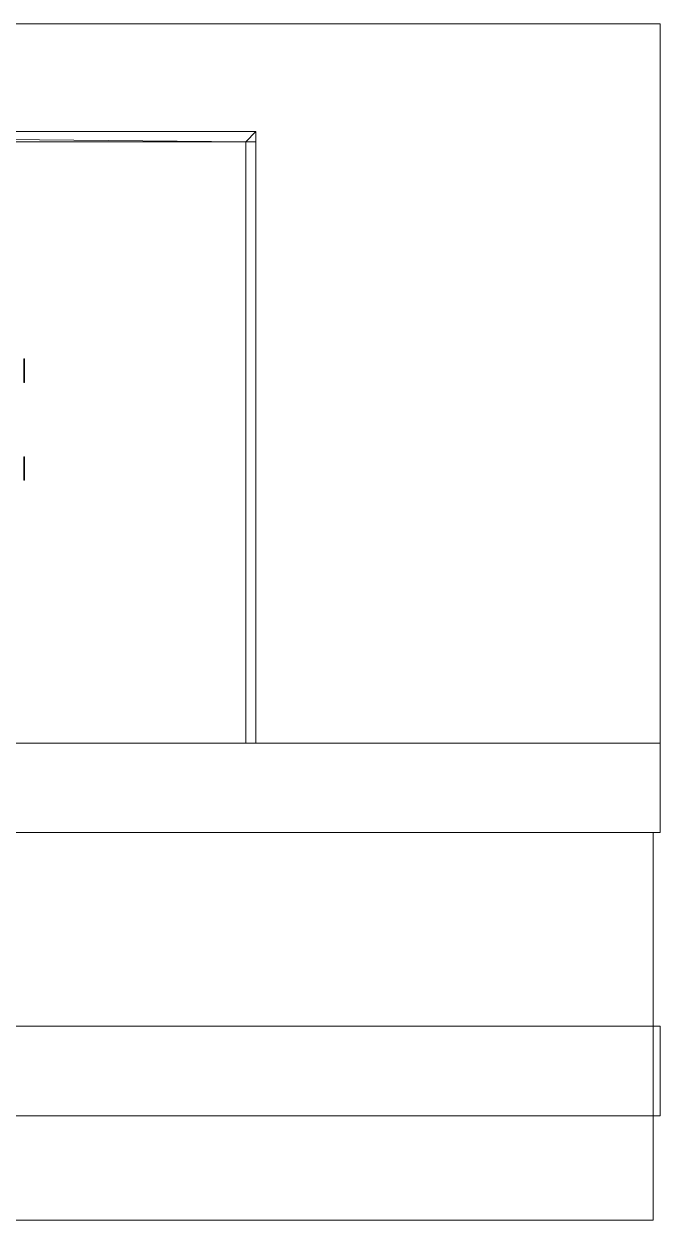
# Model space of a CAD drawing. Header units: metres. Extents: x -44.2 to 48.2, y -39.5 to 19.7.
# Drawn here: x 16.7 to 48.2, y -39.5 to 19.7 of the extents above; entities that cross this region are included whole.
import ezdxf

# ---------------------------------------------------------------- set-up
doc = ezdxf.new("R2010")
doc.units = ezdxf.units.M
for name, color, linetype, lineweight in [('3D-FLOR-OTLN', 6, 'Continuous', 9), ('3D-GLAZ', 6, 'Continuous', 9), ('3D-WALL', 2, 'Continuous', 9)]:
    doc.layers.add(name, color=color, linetype=linetype, lineweight=lineweight)

# ---------------------------------------------------------------- blocks, each defined once
blk = doc.blocks.new('System Panel - Glazed_1-145455')
at = {"layer": '3D-GLAZ'}
mesh = blk.add_polyface(dxfattribs=at)
corners = [(-0.58, 0.049), (-0.58, 0.049, 0.7), (0.58, 0.049, 0.7), (0.58, 0.049)]
mesh.append_faces([[corners[k] for k in face] for face in [(2, 3, 0, 1)]])
mesh = blk.add_polyface(dxfattribs=at)
corners = [(0.58, 0.024), (-0.58, 0.024), (-0.58, 0.049), (0.58, 0.049)]
mesh.append_faces([[corners[k] for k in face] for face in [(0, 1, 2, 3)]])
mesh = blk.add_polyface(dxfattribs=at)
corners = [(-0.58, 0.024, 0.7), (0.58, 0.024, 0.7), (0.58, 0.049, 0.7), (-0.58, 0.049, 0.7)]
mesh.append_faces([[corners[k] for k in face] for face in [(0, 1, 2, 3)]])
mesh = blk.add_polyface(dxfattribs=at)
corners = [(-0.58, 0.024), (-0.58, 0.024, 0.7), (-0.58, 0.049, 0.7), (-0.58, 0.049)]
mesh.append_faces([[corners[k] for k in face] for face in [(0, 1, 2, 3)]])
mesh = blk.add_polyface(dxfattribs=at)
corners = [(-0.58, 0.024), (0.58, 0.024), (0.58, 0.024, 0.7), (-0.58, 0.024, 0.7)]
mesh.append_faces([[corners[k] for k in face] for face in [(3, 0, 1, 2)]])
mesh = blk.add_polyface(dxfattribs=at)
corners = [(0.58, 0.024, 0.7), (0.58, 0.024), (0.58, 0.049), (0.58, 0.049, 0.7)]
mesh.append_faces([[corners[k] for k in face] for face in [(0, 1, 2, 3)]])
blk = doc.blocks.new('System Panel - Glazed_1-145126')
at = {"layer": '3D-GLAZ'}
mesh = blk.add_polyface(dxfattribs=at)
corners = [(-0.58, 0.049), (-0.58, 0.049, 1), (0.58, 0.049, 1), (0.58, 0.049)]
mesh.append_faces([[corners[k] for k in face] for face in [(2, 3, 0, 1)]])
mesh = blk.add_polyface(dxfattribs=at)
corners = [(0.58, 0.024), (-0.58, 0.024), (-0.58, 0.049), (0.58, 0.049)]
mesh.append_faces([[corners[k] for k in face] for face in [(0, 1, 2, 3)]])
mesh = blk.add_polyface(dxfattribs=at)
corners = [(-0.58, 0.024, 1), (0.58, 0.024, 1), (0.58, 0.049, 1), (-0.58, 0.049, 1)]
mesh.append_faces([[corners[k] for k in face] for face in [(0, 1, 2, 3)]])
mesh = blk.add_polyface(dxfattribs=at)
corners = [(-0.58, 0.024), (-0.58, 0.024, 1), (-0.58, 0.049, 1), (-0.58, 0.049)]
mesh.append_faces([[corners[k] for k in face] for face in [(0, 1, 2, 3)]])
mesh = blk.add_polyface(dxfattribs=at)
corners = [(-0.58, 0.024), (0.58, 0.024), (0.58, 0.024, 1), (-0.58, 0.024, 1)]
mesh.append_faces([[corners[k] for k in face] for face in [(3, 0, 1, 2)]])
mesh = blk.add_polyface(dxfattribs=at)
corners = [(0.58, 0.024, 1), (0.58, 0.024), (0.58, 0.049), (0.58, 0.049, 1)]
mesh.append_faces([[corners[k] for k in face] for face in [(0, 1, 2, 3)]])
blk = doc.blocks.new('System Panel - Glazed_1-145147')
at = {"layer": '3D-GLAZ'}
mesh = blk.add_polyface(dxfattribs=at)
corners = [(-0.58, 0.049), (-0.58, 0.049, 1.3), (0.58, 0.049, 1.3), (0.58, 0.049)]
mesh.append_faces([[corners[k] for k in face] for face in [(2, 3, 0, 1)]])
mesh = blk.add_polyface(dxfattribs=at)
corners = [(0.58, 0.024), (-0.58, 0.024), (-0.58, 0.049), (0.58, 0.049)]
mesh.append_faces([[corners[k] for k in face] for face in [(0, 1, 2, 3)]])
mesh = blk.add_polyface(dxfattribs=at)
corners = [(-0.58, 0.024, 1.3), (0.58, 0.024, 1.3), (0.58, 0.049, 1.3), (-0.58, 0.049, 1.3)]
mesh.append_faces([[corners[k] for k in face] for face in [(0, 1, 2, 3)]])
mesh = blk.add_polyface(dxfattribs=at)
corners = [(-0.58, 0.024), (-0.58, 0.024, 1.3), (-0.58, 0.049, 1.3), (-0.58, 0.049)]
mesh.append_faces([[corners[k] for k in face] for face in [(3, 0, 1, 2)]])
mesh = blk.add_polyface(dxfattribs=at)
corners = [(-0.58, 0.024), (0.58, 0.024), (0.58, 0.024, 1.3), (-0.58, 0.024, 1.3)]
mesh.append_faces([[corners[k] for k in face] for face in [(3, 0, 1, 2)]])
mesh = blk.add_polyface(dxfattribs=at)
corners = [(0.58, 0.024, 1.3), (0.58, 0.024), (0.58, 0.049), (0.58, 0.049, 1.3)]
mesh.append_faces([[corners[k] for k in face] for face in [(3, 0, 1, 2)]])
blk = doc.blocks.new('System Panel - Glazed_1-145166')
at = {"layer": '3D-GLAZ'}
mesh = blk.add_polyface(dxfattribs=at)
corners = [(-0.58, 0.049), (-0.58, 0.049, 2), (0.58, 0.049, 2), (0.58, 0.049)]
mesh.append_faces([[corners[k] for k in face] for face in [(1, 2, 3, 0)]])
mesh = blk.add_polyface(dxfattribs=at)
corners = [(0.58, 0.024), (-0.58, 0.024), (-0.58, 0.049), (0.58, 0.049)]
mesh.append_faces([[corners[k] for k in face] for face in [(0, 1, 2, 3)]])
mesh = blk.add_polyface(dxfattribs=at)
corners = [(-0.58, 0.024, 2), (0.58, 0.024, 2), (0.58, 0.049, 2), (-0.58, 0.049, 2)]
mesh.append_faces([[corners[k] for k in face] for face in [(0, 1, 2, 3)]])
mesh = blk.add_polyface(dxfattribs=at)
corners = [(-0.58, 0.024), (-0.58, 0.024, 2), (-0.58, 0.049, 2), (-0.58, 0.049)]
mesh.append_faces([[corners[k] for k in face] for face in [(0, 1, 2, 3)]])
mesh = blk.add_polyface(dxfattribs=at)
corners = [(-0.58, 0.024), (0.58, 0.024), (0.58, 0.024, 2), (-0.58, 0.024, 2)]
mesh.append_faces([[corners[k] for k in face] for face in [(2, 3, 0, 1)]])
mesh = blk.add_polyface(dxfattribs=at)
corners = [(0.58, 0.024, 2), (0.58, 0.024), (0.58, 0.049), (0.58, 0.049, 2)]
mesh.append_faces([[corners[k] for k in face] for face in [(0, 1, 2, 3)]])
blk = doc.blocks.new('System Panel - Glazed_1-145212')
at = {"layer": '3D-GLAZ'}
mesh = blk.add_polyface(dxfattribs=at)
corners = [(-0.58, 0.049), (-0.58, 0.049, 2.1), (0.58, 0.049, 2.1), (0.58, 0.049)]
mesh.append_faces([[corners[k] for k in face] for face in [(2, 3, 0, 1)]])
mesh = blk.add_polyface(dxfattribs=at)
corners = [(0.58, 0.024), (-0.58, 0.024), (-0.58, 0.049), (0.58, 0.049)]
mesh.append_faces([[corners[k] for k in face] for face in [(0, 1, 2, 3)]])
mesh = blk.add_polyface(dxfattribs=at)
corners = [(-0.58, 0.024, 2.1), (0.58, 0.024, 2.1), (0.58, 0.049, 2.1), (-0.58, 0.049, 2.1)]
mesh.append_faces([[corners[k] for k in face] for face in [(0, 1, 2, 3)]])
mesh = blk.add_polyface(dxfattribs=at)
corners = [(-0.58, 0.024), (-0.58, 0.024, 2.1), (-0.58, 0.049, 2.1), (-0.58, 0.049)]
mesh.append_faces([[corners[k] for k in face] for face in [(0, 1, 2, 3)]])
mesh = blk.add_polyface(dxfattribs=at)
corners = [(-0.58, 0.024), (0.58, 0.024), (0.58, 0.024, 2.1), (-0.58, 0.024, 2.1)]
mesh.append_faces([[corners[k] for k in face] for face in [(3, 0, 1, 2)]])
mesh = blk.add_polyface(dxfattribs=at)
corners = [(0.58, 0.024, 2.1), (0.58, 0.024), (0.58, 0.049), (0.58, 0.049, 2.1)]
mesh.append_faces([[corners[k] for k in face] for face in [(0, 1, 2, 3)]])
blk = doc.blocks.new('System Panel - Glazed_1-145358')
at = {"layer": '3D-GLAZ'}
mesh = blk.add_polyface(dxfattribs=at)
corners = [(-0.58, 0.049), (-0.58, 0.049, 1.2), (0.58, 0.049, 1.2), (0.58, 0.049)]
mesh.append_faces([[corners[k] for k in face] for face in [(2, 3, 0, 1)]])
mesh = blk.add_polyface(dxfattribs=at)
corners = [(0.58, 0.024), (-0.58, 0.024), (-0.58, 0.049), (0.58, 0.049)]
mesh.append_faces([[corners[k] for k in face] for face in [(0, 1, 2, 3)]])
mesh = blk.add_polyface(dxfattribs=at)
corners = [(-0.58, 0.024, 1.2), (0.58, 0.024, 1.2), (0.58, 0.049, 1.2), (-0.58, 0.049, 1.2)]
mesh.append_faces([[corners[k] for k in face] for face in [(0, 1, 2, 3)]])
mesh = blk.add_polyface(dxfattribs=at)
corners = [(-0.58, 0.024), (-0.58, 0.024, 1.2), (-0.58, 0.049, 1.2), (-0.58, 0.049)]
mesh.append_faces([[corners[k] for k in face] for face in [(0, 1, 2, 3)]])
mesh = blk.add_polyface(dxfattribs=at)
corners = [(-0.58, 0.024), (0.58, 0.024), (0.58, 0.024, 1.2), (-0.58, 0.024, 1.2)]
mesh.append_faces([[corners[k] for k in face] for face in [(3, 0, 1, 2)]])
mesh = blk.add_polyface(dxfattribs=at)
corners = [(0.58, 0.024, 1.2), (0.58, 0.024), (0.58, 0.049), (0.58, 0.049, 1.2)]
mesh.append_faces([[corners[k] for k in face] for face in [(0, 1, 2, 3)]])
blk = doc.blocks.new('System Panel - Glazed_1-145431')
at = {"layer": '3D-GLAZ'}
mesh = blk.add_polyface(dxfattribs=at)
corners = [(-0.58, 0.049), (-0.58, 0.049, 2.05), (0.58, 0.049, 2.05), (0.58, 0.049)]
mesh.append_faces([[corners[k] for k in face] for face in [(2, 3, 0, 1)]])
mesh = blk.add_polyface(dxfattribs=at)
corners = [(0.58, 0.024), (-0.58, 0.024), (-0.58, 0.049), (0.58, 0.049)]
mesh.append_faces([[corners[k] for k in face] for face in [(0, 1, 2, 3)]])
mesh = blk.add_polyface(dxfattribs=at)
corners = [(-0.58, 0.024, 2.05), (0.58, 0.024, 2.05), (0.58, 0.049, 2.05), (-0.58, 0.049, 2.05)]
mesh.append_faces([[corners[k] for k in face] for face in [(0, 1, 2, 3)]])
mesh = blk.add_polyface(dxfattribs=at)
corners = [(-0.58, 0.024), (-0.58, 0.024, 2.05), (-0.58, 0.049, 2.05), (-0.58, 0.049)]
mesh.append_faces([[corners[k] for k in face] for face in [(0, 1, 2, 3)]])
mesh = blk.add_polyface(dxfattribs=at)
corners = [(-0.58, 0.024), (0.58, 0.024), (0.58, 0.024, 2.05), (-0.58, 0.024, 2.05)]
mesh.append_faces([[corners[k] for k in face] for face in [(3, 0, 1, 2)]])
mesh = blk.add_polyface(dxfattribs=at)
corners = [(0.58, 0.024, 2.05), (0.58, 0.024), (0.58, 0.049), (0.58, 0.049, 2.05)]
mesh.append_faces([[corners[k] for k in face] for face in [(0, 1, 2, 3)]])
blk = doc.blocks.new('System Panel - Glazed_1-145472')
at = {"layer": '3D-GLAZ'}
mesh = blk.add_polyface(dxfattribs=at)
corners = [(-0.58, 0.049), (-0.58, 0.049, 1.35), (0.58, 0.049, 1.35), (0.58, 0.049)]
mesh.append_faces([[corners[k] for k in face] for face in [(2, 3, 0, 1)]])
mesh = blk.add_polyface(dxfattribs=at)
corners = [(0.58, 0.024), (-0.58, 0.024), (-0.58, 0.049), (0.58, 0.049)]
mesh.append_faces([[corners[k] for k in face] for face in [(0, 1, 2, 3)]])
mesh = blk.add_polyface(dxfattribs=at)
corners = [(-0.58, 0.024, 1.35), (0.58, 0.024, 1.35), (0.58, 0.049, 1.35), (-0.58, 0.049, 1.35)]
mesh.append_faces([[corners[k] for k in face] for face in [(0, 1, 2, 3)]])
mesh = blk.add_polyface(dxfattribs=at)
corners = [(-0.58, 0.024), (-0.58, 0.024, 1.35), (-0.58, 0.049, 1.35), (-0.58, 0.049)]
mesh.append_faces([[corners[k] for k in face] for face in [(0, 1, 2, 3)]])
mesh = blk.add_polyface(dxfattribs=at)
corners = [(-0.58, 0.024), (0.58, 0.024), (0.58, 0.024, 1.35), (-0.58, 0.024, 1.35)]
mesh.append_faces([[corners[k] for k in face] for face in [(3, 0, 1, 2)]])
mesh = blk.add_polyface(dxfattribs=at)
corners = [(0.58, 0.024, 1.35), (0.58, 0.024), (0.58, 0.049), (0.58, 0.049, 1.35)]
mesh.append_faces([[corners[k] for k in face] for face in [(0, 1, 2, 3)]])
blk = doc.blocks.new('System Panel - Glazed_1-145555')
at = {"layer": '3D-GLAZ'}
mesh = blk.add_polyface(dxfattribs=at)
corners = [(-0.58, 0.049), (-0.58, 0.049, 1.4), (0.58, 0.049, 1.4), (0.58, 0.049)]
mesh.append_faces([[corners[k] for k in face] for face in [(2, 3, 0, 1)]])
mesh = blk.add_polyface(dxfattribs=at)
corners = [(0.58, 0.024), (-0.58, 0.024), (-0.58, 0.049), (0.58, 0.049)]
mesh.append_faces([[corners[k] for k in face] for face in [(0, 1, 2, 3)]])
mesh = blk.add_polyface(dxfattribs=at)
corners = [(-0.58, 0.024, 1.4), (0.58, 0.024, 1.4), (0.58, 0.049, 1.4), (-0.58, 0.049, 1.4)]
mesh.append_faces([[corners[k] for k in face] for face in [(0, 1, 2, 3)]])
mesh = blk.add_polyface(dxfattribs=at)
corners = [(-0.58, 0.024), (-0.58, 0.024, 1.4), (-0.58, 0.049, 1.4), (-0.58, 0.049)]
mesh.append_faces([[corners[k] for k in face] for face in [(0, 1, 2, 3)]])
mesh = blk.add_polyface(dxfattribs=at)
corners = [(-0.58, 0.024), (0.58, 0.024), (0.58, 0.024, 1.4), (-0.58, 0.024, 1.4)]
mesh.append_faces([[corners[k] for k in face] for face in [(3, 0, 1, 2)]])
mesh = blk.add_polyface(dxfattribs=at)
corners = [(0.58, 0.024, 1.4), (0.58, 0.024), (0.58, 0.049), (0.58, 0.049, 1.4)]
mesh.append_faces([[corners[k] for k in face] for face in [(0, 1, 2, 3)]])
blk = doc.blocks.new('System Panel - Glazed_1-145596')
at = {"layer": '3D-GLAZ'}
mesh = blk.add_polyface(dxfattribs=at)
corners = [(-0.58, 0.049), (-0.58, 0.049, 2.06), (0.58, 0.049, 2.06), (0.58, 0.049)]
mesh.append_faces([[corners[k] for k in face] for face in [(2, 3, 0, 1)]])
mesh = blk.add_polyface(dxfattribs=at)
corners = [(0.58, 0.024), (-0.58, 0.024), (-0.58, 0.049), (0.58, 0.049)]
mesh.append_faces([[corners[k] for k in face] for face in [(0, 1, 2, 3)]])
mesh = blk.add_polyface(dxfattribs=at)
corners = [(-0.58, 0.024, 2.06), (0.58, 0.024, 2.06), (0.58, 0.049, 2.06), (-0.58, 0.049, 2.06)]
mesh.append_faces([[corners[k] for k in face] for face in [(0, 1, 2, 3)]])
mesh = blk.add_polyface(dxfattribs=at)
corners = [(-0.58, 0.024), (-0.58, 0.024, 2.06), (-0.58, 0.049, 2.06), (-0.58, 0.049)]
mesh.append_faces([[corners[k] for k in face] for face in [(0, 1, 2, 3)]])
mesh = blk.add_polyface(dxfattribs=at)
corners = [(-0.58, 0.024), (0.58, 0.024), (0.58, 0.024, 2.06), (-0.58, 0.024, 2.06)]
mesh.append_faces([[corners[k] for k in face] for face in [(3, 0, 1, 2)]])
mesh = blk.add_polyface(dxfattribs=at)
corners = [(0.58, 0.024, 2.06), (0.58, 0.024), (0.58, 0.049), (0.58, 0.049, 2.06)]
mesh.append_faces([[corners[k] for k in face] for face in [(0, 1, 2, 3)]])
blk = doc.blocks.new('System Panel - Glazed_1-145649')
at = {"layer": '3D-GLAZ'}
mesh = blk.add_polyface(dxfattribs=at)
corners = [(-0.58, 0.049), (-0.58, 0.049, 2.09), (0.58, 0.049, 2.09), (0.58, 0.049)]
mesh.append_faces([[corners[k] for k in face] for face in [(2, 3, 0, 1)]])
mesh = blk.add_polyface(dxfattribs=at)
corners = [(0.58, 0.024), (-0.58, 0.024), (-0.58, 0.049), (0.58, 0.049)]
mesh.append_faces([[corners[k] for k in face] for face in [(0, 1, 2, 3)]])
mesh = blk.add_polyface(dxfattribs=at)
corners = [(-0.58, 0.024, 2.09), (0.58, 0.024, 2.09), (0.58, 0.049, 2.09), (-0.58, 0.049, 2.09)]
mesh.append_faces([[corners[k] for k in face] for face in [(0, 1, 2, 3)]])
mesh = blk.add_polyface(dxfattribs=at)
corners = [(-0.58, 0.024), (-0.58, 0.024, 2.09), (-0.58, 0.049, 2.09), (-0.58, 0.049)]
mesh.append_faces([[corners[k] for k in face] for face in [(0, 1, 2, 3)]])
mesh = blk.add_polyface(dxfattribs=at)
corners = [(-0.58, 0.024), (0.58, 0.024), (0.58, 0.024, 2.09), (-0.58, 0.024, 2.09)]
mesh.append_faces([[corners[k] for k in face] for face in [(3, 0, 1, 2)]])
mesh = blk.add_polyface(dxfattribs=at)
corners = [(0.58, 0.024, 2.09), (0.58, 0.024), (0.58, 0.049), (0.58, 0.049, 2.09)]
mesh.append_faces([[corners[k] for k in face] for face in [(0, 1, 2, 3)]])
blk = doc.blocks.new('System Panel - Glazed_1-145820')
at = {"layer": '3D-GLAZ'}
mesh = blk.add_polyface(dxfattribs=at)
corners = [(-0.58, 0.049), (-0.58, 0.049, 2.3), (0.58, 0.049, 2.3), (0.58, 0.049)]
mesh.append_faces([[corners[k] for k in face] for face in [(2, 3, 0, 1)]])
mesh = blk.add_polyface(dxfattribs=at)
corners = [(0.58, 0.024), (-0.58, 0.024), (-0.58, 0.049), (0.58, 0.049)]
mesh.append_faces([[corners[k] for k in face] for face in [(0, 1, 2, 3)]])
mesh = blk.add_polyface(dxfattribs=at)
corners = [(-0.58, 0.024, 2.3), (0.58, 0.024, 2.3), (0.58, 0.049, 2.3), (-0.58, 0.049, 2.3)]
mesh.append_faces([[corners[k] for k in face] for face in [(0, 1, 2, 3)]])
mesh = blk.add_polyface(dxfattribs=at)
corners = [(-0.58, 0.024), (-0.58, 0.024, 2.3), (-0.58, 0.049, 2.3), (-0.58, 0.049)]
mesh.append_faces([[corners[k] for k in face] for face in [(0, 1, 2, 3)]])
mesh = blk.add_polyface(dxfattribs=at)
corners = [(-0.58, 0.024), (0.58, 0.024), (0.58, 0.024, 2.3), (-0.58, 0.024, 2.3)]
mesh.append_faces([[corners[k] for k in face] for face in [(3, 0, 1, 2)]])
mesh = blk.add_polyface(dxfattribs=at)
corners = [(0.58, 0.024, 2.3), (0.58, 0.024), (0.58, 0.049), (0.58, 0.049, 2.3)]
mesh.append_faces([[corners[k] for k in face] for face in [(0, 1, 2, 3)]])

msp = doc.modelspace()

# ---------------------------------------------------------------- block references
at = {"layer": '3D-GLAZ', "extrusion": (0, 0, -1), "rotation": 90}
for name, p in [('System Panel - Glazed_1-145455', (-16.693, 2.549, -26.9)), ('System Panel - Glazed_1-145472', (-16.693, 2.549, -26.2)), ('System Panel - Glazed_1-145431', (-16.693, 2.549, -24.85)), ('System Panel - Glazed_1-145147', (-16.693, 2.549, -22.8)), ('System Panel - Glazed_1-145212', (-16.693, 2.549, -21.5)), ('System Panel - Glazed_1-145555', (-16.693, 2.549, -19.4)), ('System Panel - Glazed_1-145596', (-16.693, 2.549, -18)), ('System Panel - Glazed_1-145147', (-16.693, 2.549, -15.94)), ('System Panel - Glazed_1-145649', (-16.693, 2.549, -14.64)), ('System Panel - Glazed_1-145147', (-16.693, 2.549, -12.55)), ('System Panel - Glazed_1-145212', (-16.693, 2.549, -11.25)), ('System Panel - Glazed_1-145147', (-16.693, 2.549, -9.15)), ('System Panel - Glazed_1-145212', (-16.693, 2.549, -7.85)), ('System Panel - Glazed_1-145358', (-16.693, 2.549, -5.75)), ('System Panel - Glazed_1-145166', (-16.693, 2.549, -4.55)), ('System Panel - Glazed_1-145820', (-16.693, 2.549, -2.55)), ('System Panel - Glazed_1-145455', (-16.693, -2.291, -26.9)), ('System Panel - Glazed_1-145126', (-16.693, -2.291, -1.25)), ('System Panel - Glazed_1-145147', (-16.693, -2.291, -2.55)), ('System Panel - Glazed_1-145166', (-16.693, -2.291, -4.55)), ('System Panel - Glazed_1-145147', (-16.693, -2.291, -9.15)), ('System Panel - Glazed_1-145212', (-16.693, -2.291, -11.25)), ('System Panel - Glazed_1-145212', (-16.693, -2.291, -7.85)), ('System Panel - Glazed_1-145147', (-16.693, -2.291, -12.55)), ('System Panel - Glazed_1-145358', (-16.693, -2.291, -5.75)), ('System Panel - Glazed_1-145212', (-16.693, -2.291, -21.5)), ('System Panel - Glazed_1-145147', (-16.693, -2.291, -22.8)), ('System Panel - Glazed_1-145431', (-16.693, -2.291, -24.85)), ('System Panel - Glazed_1-145649', (-16.693, -2.291, -14.64)), ('System Panel - Glazed_1-145147', (-16.693, -2.291, -15.94)), ('System Panel - Glazed_1-145555', (-16.693, -2.291, -19.4)), ('System Panel - Glazed_1-145596', (-16.693, -2.291, -18)), ('System Panel - Glazed_1-145472', (-16.693, -2.291, -26.2))]:
    msp.add_blockref(name, p, dxfattribs=at)

# ---------------------------------------------------------------- meshes
at = {"layer": '3D-FLOR-OTLN'}
mesh = msp.add_polyface(dxfattribs=at)
corners = [(48.193, 19.706, -0.25), (48.193, -15.871, -0.25), (-43.557, -15.871, -0.25), (-43.557, 19.706, -0.25)]
mesh.append_faces([[corners[k] for k in face] for face in [(2, 3, 0, 1)]])
mesh = msp.add_polyface(dxfattribs=at)
corners = [(48.193, 19.706, -0.1), (-43.557, 19.706, -0.1), (-43.557, -15.871, -0.1), (48.193, -15.871, -0.1)]
mesh.append_faces([[corners[k] for k in face] for face in [(2, 3, 0, 1)]])
mesh = msp.add_polyface(dxfattribs=at)
corners = [(48.193, 19.706, -0.25), (-43.557, 19.706, -0.25), (-43.557, 19.706, -0.1), (48.193, 19.706, -0.1)]
mesh.append_faces([[corners[k] for k in face] for face in [(0, 1, 2, 3)]])
mesh = msp.add_polyface(dxfattribs=at)
corners = [(48.193, -15.871, -0.25), (48.193, 19.706, -0.25), (48.193, 19.706, -0.1), (48.193, -15.871, -0.1)]
mesh.append_faces([[corners[k] for k in face] for face in [(0, 1, 2, 3)]])
mesh = msp.add_polyface(dxfattribs=at)
corners = [(48.193, -20.294, -0.24), (-44.157, -20.294, -0.24), (-44.157, -15.871, -0.24), (48.193, -15.871, -0.24)]
mesh.append_faces([[corners[k] for k in face] for face in [(3, 0, 1, 2)]])
mesh = msp.add_polyface(dxfattribs=at)
corners = [(48.193, -20.294, -0.09), (48.193, -15.871, -0.09), (-44.157, -15.871, -0.09), (-44.157, -20.294, -0.09)]
mesh.append_faces([[corners[k] for k in face] for face in [(2, 3, 0, 1)]])
mesh = msp.add_polyface(dxfattribs=at)
corners = [(48.193, -15.871, -0.24), (-44.157, -15.871, -0.24), (-44.157, -15.871, -0.09), (48.193, -15.871, -0.09)]
mesh.append_faces([[corners[k] for k in face] for face in [(0, 1, 2, 3)]])
mesh = msp.add_polyface(dxfattribs=at)
corners = [(-43.557, -15.871, -0.25), (48.193, -15.871, -0.25), (48.193, -15.871, -0.1), (-43.557, -15.871, -0.1)]
mesh.append_faces([[corners[k] for k in face] for face in [(0, 1, 2, 3)]])
mesh = msp.add_polyface(dxfattribs=at)
corners = [(48.193, -20.294, -0.24), (48.193, -15.871, -0.24), (48.193, -15.871, -0.09), (48.193, -20.294, -0.09)]
mesh.append_faces([[corners[k] for k in face] for face in [(0, 1, 2, 3)]])
mesh = msp.add_polyface(dxfattribs=at)
corners = [(47.843, -20.294, -0.3), (47.843, -39.472, -0.3), (-44.157, -39.472, -0.3), (-44.157, -20.294, -0.3)]
mesh.append_faces([[corners[k] for k in face] for face in [(3, 0, 1, 2)]])
mesh = msp.add_polyface(dxfattribs=at)
corners = [(47.843, -20.294, -0.15), (-44.157, -20.294, -0.15), (-44.157, -39.472, -0.15), (47.843, -39.472, -0.15)]
mesh.append_faces([[corners[k] for k in face] for face in [(2, 3, 0, 1)]])
mesh = msp.add_polyface(dxfattribs=at)
corners = [(47.843, -20.294, -0.3), (-44.157, -20.294, -0.3), (-44.157, -20.294, -0.15), (47.843, -20.294, -0.15)]
mesh.append_faces([[corners[k] for k in face] for face in [(0, 1, 2, 3)]])
mesh = msp.add_polyface(dxfattribs=at)
corners = [(-44.157, -20.294, -0.24), (48.193, -20.294, -0.24), (48.193, -20.294, -0.09), (-44.157, -20.294, -0.09)]
mesh.append_faces([[corners[k] for k in face] for face in [(0, 1, 2, 3)]])
mesh = msp.add_polyface(dxfattribs=at)
corners = [(47.843, -39.472, -0.3), (47.843, -20.294, -0.3), (47.843, -20.294, -0.15), (47.843, -39.472, -0.15)]
mesh.append_faces([[corners[k] for k in face] for face in [(3, 0, 1, 2)]])
mesh = msp.add_polyface(dxfattribs=at)
corners = [(48.193, -34.307, -0.24), (-44.157, -34.307, -0.24), (-44.157, -29.883, -0.24), (48.193, -29.883, -0.24)]
mesh.append_faces([[corners[k] for k in face] for face in [(3, 0, 1, 2)]])
mesh = msp.add_polyface(dxfattribs=at)
corners = [(48.193, -34.307, -0.09), (48.193, -29.883, -0.09), (-44.157, -29.883, -0.09), (-44.157, -34.307, -0.09)]
mesh.append_faces([[corners[k] for k in face] for face in [(2, 3, 0, 1)]])
mesh = msp.add_polyface(dxfattribs=at)
corners = [(48.193, -29.883, -0.24), (-44.157, -29.883, -0.24), (-44.157, -29.883, -0.09), (48.193, -29.883, -0.09)]
mesh.append_faces([[corners[k] for k in face] for face in [(0, 1, 2, 3)]])
mesh = msp.add_polyface(dxfattribs=at)
corners = [(48.193, -34.307, -0.24), (48.193, -29.883, -0.24), (48.193, -29.883, -0.09), (48.193, -34.307, -0.09)]
mesh.append_faces([[corners[k] for k in face] for face in [(0, 1, 2, 3)]])
mesh = msp.add_polyface(dxfattribs=at)
corners = [(-44.157, -34.307, -0.24), (48.193, -34.307, -0.24), (48.193, -34.307, -0.09), (-44.157, -34.307, -0.09)]
mesh.append_faces([[corners[k] for k in face] for face in [(0, 1, 2, 3)]])
mesh = msp.add_polyface(dxfattribs=at)
corners = [(-44.157, -39.472, -0.3), (47.843, -39.472, -0.3), (47.843, -39.472, -0.15), (-44.157, -39.472, -0.15)]
mesh.append_faces([[corners[k] for k in face] for face in [(0, 1, 2, 3)]])
at = {"layer": '3D-WALL'}
mesh = msp.add_polyface(dxfattribs=at)
corners = [(-25.057, 14.379, -0.1), (-25.057, 14.379, 3.685), (28.193, 14.379, 3.685), (28.193, 14.379, -0.1)]
mesh.append_faces([[corners[k] for k in face] for face in [(1, 2, 3, 0)]])
mesh = msp.add_polyface(dxfattribs=at)
corners = [(28.193, 13.879, -0.1), (27.693, 13.879, -0.1), (-25.057, 13.879, -0.1), (-25.057, 14.379, -0.1), (28.193, 14.379, -0.1)]
mesh.append_faces([[corners[k] for k in face] for face in [(1, 4, 0)]], dxfattribs={"vtx0": -1})
mesh.append_faces([[corners[k] for k in face] for face in [(3, 4, 1, 2)]], dxfattribs={"vtx1": -1})
mesh = msp.add_polyface(dxfattribs=at)
corners = [(-25.057, 13.879, 3.685), (27.693, 13.879, 3.685), (28.193, 13.879, 3.685), (28.193, 14.379, 3.685), (-25.057, 14.379, 3.685)]
mesh.append_faces([[corners[k] for k in face] for face in [(1, 4, 0)]], dxfattribs={"vtx0": -1})
mesh.append_faces([[corners[k] for k in face] for face in [(3, 4, 1, 2)]], dxfattribs={"vtx1": -1})
mesh = msp.add_polyface(dxfattribs=at)
corners = [(28.193, 13.879, 3.685), (28.193, 13.879, -0.1), (28.193, 14.379, -0.1), (28.193, 14.379, 3.685)]
mesh.append_faces([[corners[k] for k in face] for face in [(0, 1, 2, 3)]])
mesh = msp.add_polyface(dxfattribs=at)
corners = [(-25.057, 13.879, -0.1), (27.693, 13.879, -0.1), (28.193, 13.879, -0.1), (28.193, 13.879, 3.685), (27.693, 13.879, 3.685), (-25.057, 13.879, 3.685)]
mesh.append_faces([[corners[k] for k in face] for face in [(2, 3, 4, 1)]], dxfattribs={"vtx2": -1})
mesh.append_faces([[corners[k] for k in face] for face in [(4, 5, 0, 1)]], dxfattribs={"vtx3": -1})
mesh = msp.add_polyface(dxfattribs=at)
corners = [(27.693, 13.879, -0.1), (27.693, -15.871, -0.1), (27.693, -15.871, 3.685), (27.693, 13.879, 3.685)]
mesh.append_faces([[corners[k] for k in face] for face in [(3, 0, 1, 2)]])
mesh = msp.add_polyface(dxfattribs=at)
corners = [(27.693, -15.871, -0.1), (27.693, 13.879, -0.1), (28.193, 13.879, -0.1), (28.193, -15.871, -0.1)]
mesh.append_faces([[corners[k] for k in face] for face in [(0, 1, 2, 3)]])
mesh = msp.add_polyface(dxfattribs=at)
corners = [(27.693, 13.879, 3.685), (27.693, -15.871, 3.685), (28.193, -15.871, 3.685), (28.193, 13.879, 3.685)]
mesh.append_faces([[corners[k] for k in face] for face in [(0, 1, 2, 3)]])
mesh = msp.add_polyface(dxfattribs=at)
corners = [(28.193, 13.879, -0.1), (28.193, 13.879, 3.685), (27.693, 13.879, 3.685), (27.693, 13.879, -0.1)]
mesh.append_faces([[corners[k] for k in face] for face in [(0, 3, 2, 1)]])
mesh = msp.add_polyface(dxfattribs=at)
corners = [(28.193, 13.879, -0.1), (28.193, 13.879, 3.685), (28.193, -15.871, 3.685), (28.193, -15.871, -0.1)]
mesh.append_faces([[corners[k] for k in face] for face in [(2, 3, 0, 1)]])
mesh = msp.add_polyface(dxfattribs=at)
corners = [(27.693, -15.871, 3.685), (27.693, -15.871, -0.1), (28.193, -15.871, -0.1), (28.193, -15.871, 3.685)]
mesh.append_faces([[corners[k] for k in face] for face in [(0, 1, 2, 3)]])

doc.saveas('drawing.dxf')
